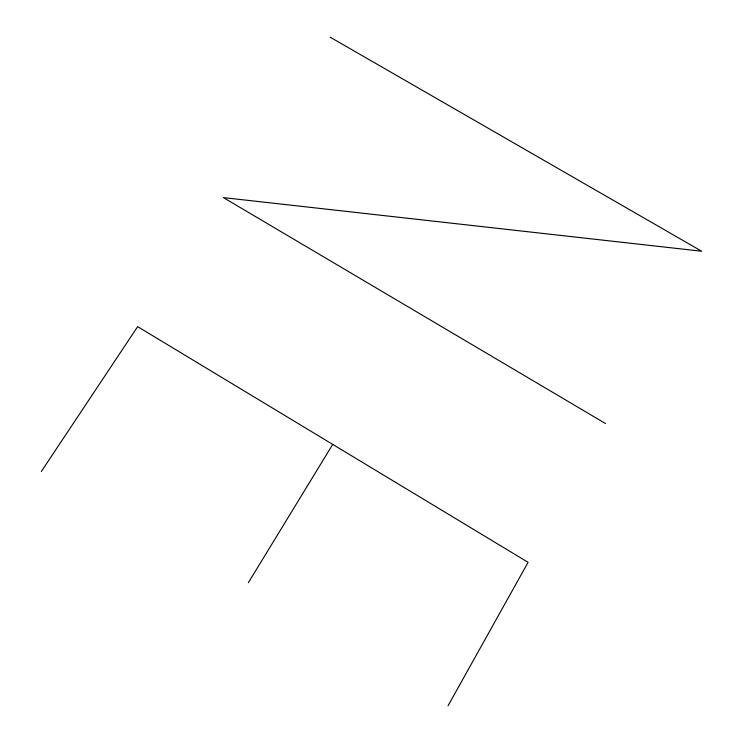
<?xml version="1.0" encoding="UTF-8"?>
<svg xmlns="http://www.w3.org/2000/svg" width="743" height="743" viewBox="0 0 743 743"><rect width="100%" height="100%" fill="white"/><g stroke="black" fill="none" stroke-linecap="round" stroke-linejoin="round"><path stroke-width="1.11" d="M448.01 705.85L528.087 562.33L137.641 326.641L41.329 471.499M248.32 582.735L332.734 444.407M330.115 37.15L701.671 251.227L223.429 197.61L605.526 423.547"/></g></svg>
